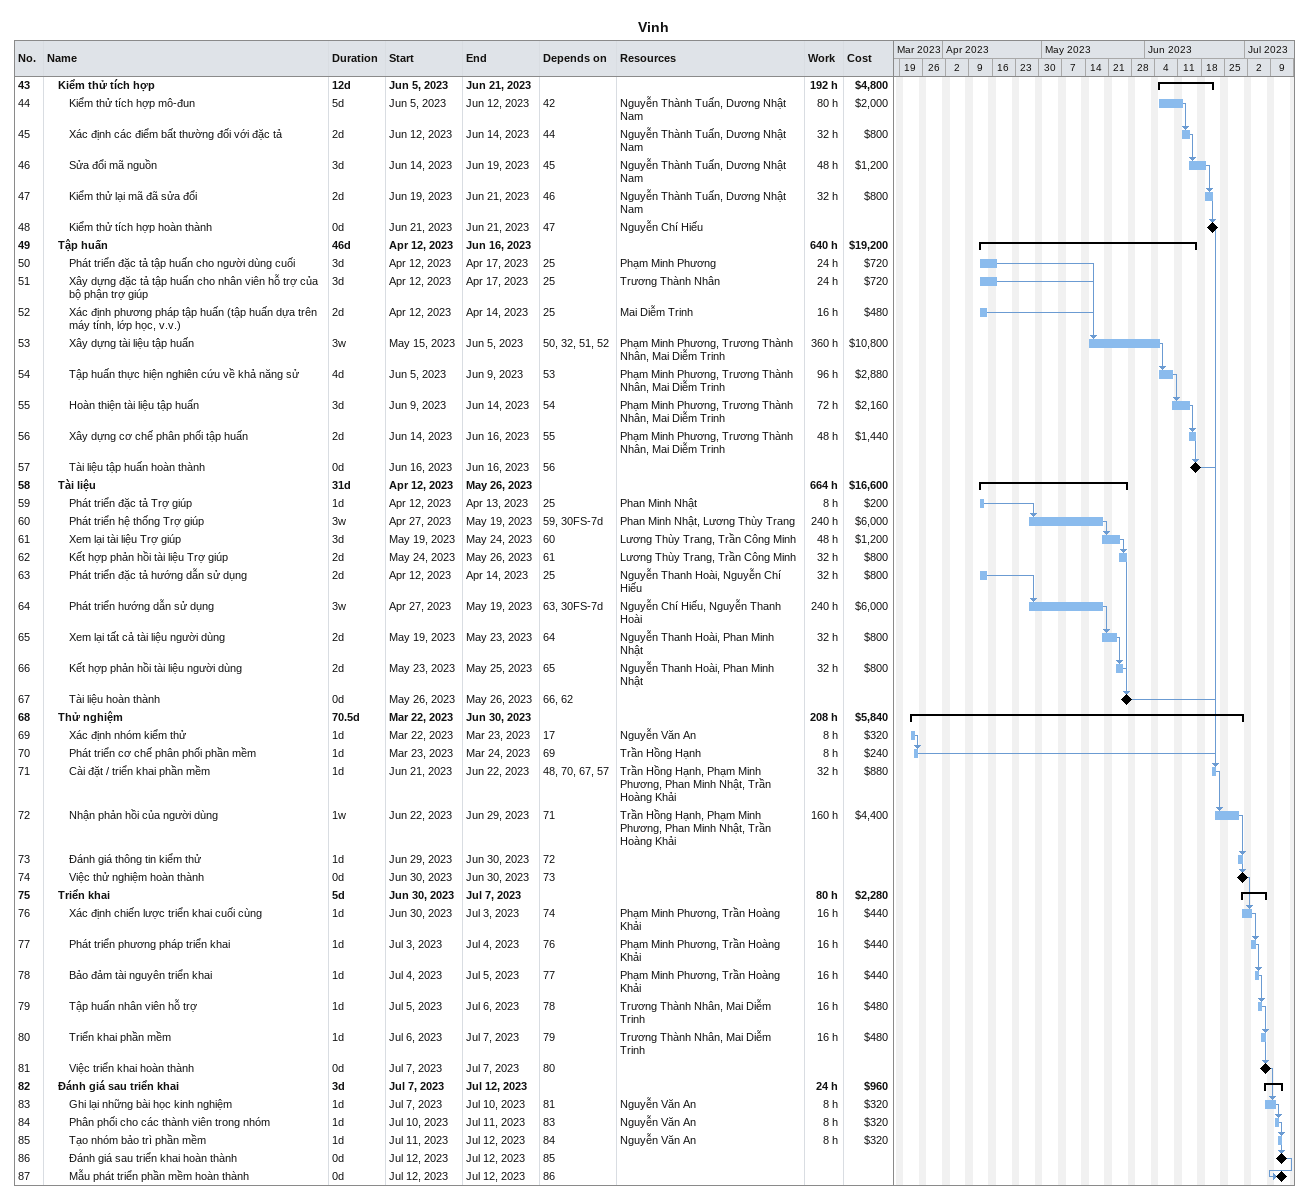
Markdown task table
Vinh

| ID | Level | Task | Duration | Start | Finish | Predecessors | Resources | Work (h) | Cost ($) |
|---|---|---|---|---|---|---|---|---|---|
| 43 | 2 | **Kiểm thử tích hợp** | 12d | 2023-06-05 | 2023-06-21 |  |  | 192 | 4800 |
| 44 | 3 | Kiểm thử tích hợp mô-đun | 5d | 2023-06-05 | 2023-06-12 | 42 | Nguyễn Thành Tuấn, Dương Nhật Nam | 80 | 2000 |
| 45 | 3 | Xác định các điểm bất thường đối với đặc tả | 2d | 2023-06-12 | 2023-06-14 | 44 | Nguyễn Thành Tuấn, Dương Nhật Nam | 32 | 800 |
| 46 | 3 | Sửa đổi mã nguồn | 3d | 2023-06-14 | 2023-06-19 | 45 | Nguyễn Thành Tuấn, Dương Nhật Nam | 48 | 1200 |
| 47 | 3 | Kiểm thử lại mã đã sửa đổi | 2d | 2023-06-19 | 2023-06-21 | 46 | Nguyễn Thành Tuấn, Dương Nhật Nam | 32 | 800 |
| 48 | 3 | Kiểm thử tích hợp hoàn thành | 0d | 2023-06-21 | 2023-06-21 | 47 | Nguyễn Chí Hiếu |  |  |
| 49 | 2 | **Tập huấn** | 46d | 2023-04-12 | 2023-06-16 |  |  | 640 | 19200 |
| 50 | 3 | Phát triển đặc tả tập huấn cho người dùng cuối | 3d | 2023-04-12 | 2023-04-17 | 25 | Phạm Minh Phương | 24 | 720 |
| 51 | 3 | Xây dựng đặc tả tập huấn cho nhân viên hỗ trợ của bộ phận trợ giúp | 3d | 2023-04-12 | 2023-04-17 | 25 | Trương Thành Nhân | 24 | 720 |
| 52 | 3 | Xác định phương pháp tập huấn (tập huấn dựa trên máy tính, lớp học, v.v.) | 2d | 2023-04-12 | 2023-04-14 | 25 | Mai Diễm Trinh | 16 | 480 |
| 53 | 3 | Xây dựng tài liệu tập huấn | 3w | 2023-05-15 | 2023-06-05 | 50, 32, 51, 52 | Phạm Minh Phương, Trương Thành Nhân, Mai Diễm Trinh | 360 | 10800 |
| 54 | 3 | Tập huấn thực hiện nghiên cứu về khả năng sử | 4d | 2023-06-05 | 2023-06-09 | 53 | Phạm Minh Phương, Trương Thành Nhân, Mai Diễm Trinh | 96 | 2880 |
| 55 | 3 | Hoàn thiện tài liệu tập huấn | 3d | 2023-06-09 | 2023-06-14 | 54 | Phạm Minh Phương, Trương Thành Nhân, Mai Diễm Trinh | 72 | 2160 |
| 56 | 3 | Xây dựng cơ chế phân phối tập huấn | 2d | 2023-06-14 | 2023-06-16 | 55 | Phạm Minh Phương, Trương Thành Nhân, Mai Diễm Trinh | 48 | 1440 |
| 57 | 3 | Tài liệu tập huấn hoàn thành | 0d | 2023-06-16 | 2023-06-16 | 56 |  |  |  |
| 58 | 2 | **Tài liệu** | 31d | 2023-04-12 | 2023-05-26 |  |  | 664 | 16600 |
| 59 | 3 | Phát triển đặc tả Trợ giúp | 1d | 2023-04-12 | 2023-04-13 | 25 | Phan Minh Nhật | 8 | 200 |
| 60 | 3 | Phát triển hệ thống Trợ giúp | 3w | 2023-04-27 | 2023-05-19 | 59, 30FS-7d | Phan Minh Nhật, Lương Thùy Trang | 240 | 6000 |
| 61 | 3 | Xem lại tài liệu Trợ giúp | 3d | 2023-05-19 | 2023-05-24 | 60 | Lương Thùy Trang, Trần Công Minh | 48 | 1200 |
| 62 | 3 | Kết hợp phản hồi tài liệu Trợ giúp | 2d | 2023-05-24 | 2023-05-26 | 61 | Lương Thùy Trang, Trần Công Minh | 32 | 800 |
| 63 | 3 | Phát triển đặc tả hướng dẫn sử dụng | 2d | 2023-04-12 | 2023-04-14 | 25 | Nguyễn Thanh Hoài, Nguyễn Chí Hiếu | 32 | 800 |
| 64 | 3 | Phát triển hướng dẫn sử dụng | 3w | 2023-04-27 | 2023-05-19 | 63, 30FS-7d | Nguyễn Chí Hiếu, Nguyễn Thanh Hoài | 240 | 6000 |
| 65 | 3 | Xem lại tất cả tài liệu người dùng | 2d | 2023-05-19 | 2023-05-23 | 64 | Nguyễn Thanh Hoài, Phan Minh Nhật | 32 | 800 |
| 66 | 3 | Kết hợp phản hồi tài liệu người dùng | 2d | 2023-05-23 | 2023-05-25 | 65 | Nguyễn Thanh Hoài, Phan Minh Nhật | 32 | 800 |
| 67 | 3 | Tài liệu hoàn thành | 0d | 2023-05-26 | 2023-05-26 | 66, 62 |  |  |  |
| 68 | 2 | **Thử nghiệm** | 70.5d | 2023-03-22 | 2023-06-30 |  |  | 208 | 5840 |
| 69 | 3 | Xác định nhóm kiểm thử | 1d | 2023-03-22 | 2023-03-23 | 17 | Nguyễn Văn An | 8 | 320 |
| 70 | 3 | Phát triển cơ chế phân phối phần mềm | 1d | 2023-03-23 | 2023-03-24 | 69 | Trần Hồng Hạnh | 8 | 240 |
| 71 | 3 | Cài đặt / triển khai phần mềm | 1d | 2023-06-21 | 2023-06-22 | 48, 70, 67, 57 | Trần Hồng Hạnh, Phạm Minh Phương, Phan Minh Nhật, Trần Hoàng Khải | 32 | 880 |
| 72 | 3 | Nhận phản hồi của người dùng | 1w | 2023-06-22 | 2023-06-29 | 71 | Trần Hồng Hạnh, Phạm Minh Phương, Phan Minh Nhật, Trần Hoàng Khải | 160 | 4400 |
| 73 | 3 | Đánh giá thông tin kiểm thử | 1d | 2023-06-29 | 2023-06-30 | 72 |  |  |  |
| 74 | 3 | Việc thử nghiệm hoàn thành | 0d | 2023-06-30 | 2023-06-30 | 73 |  |  |  |
| 75 | 2 | **Triển khai** | 5d | 2023-06-30 | 2023-07-07 |  |  | 80 | 2280 |
| 76 | 3 | Xác định chiến lược triển khai cuối cùng | 1d | 2023-06-30 | 2023-07-03 | 74 | Phạm Minh Phương, Trần Hoàng Khải | 16 | 440 |
| 77 | 3 | Phát triển phương pháp triển khai | 1d | 2023-07-03 | 2023-07-04 | 76 | Phạm Minh Phương, Trần Hoàng Khải | 16 | 440 |
| 78 | 3 | Bảo đảm tài nguyên triển khai | 1d | 2023-07-04 | 2023-07-05 | 77 | Phạm Minh Phương, Trần Hoàng Khải | 16 | 440 |
| 79 | 3 | Tập huấn nhân viên hỗ trợ | 1d | 2023-07-05 | 2023-07-06 | 78 | Trương Thành Nhân, Mai Diễm Trinh | 16 | 480 |
| 80 | 3 | Triển khai phần mềm | 1d | 2023-07-06 | 2023-07-07 | 79 | Trương Thành Nhân, Mai Diễm Trinh | 16 | 480 |
| 81 | 3 | Việc triển khai hoàn thành | 0d | 2023-07-07 | 2023-07-07 | 80 |  |  |  |
| 82 | 2 | **Đánh giá sau triển khai** | 3d | 2023-07-07 | 2023-07-12 |  |  | 24 | 960 |
| 83 | 3 | Ghi lại những bài học kinh nghiệm | 1d | 2023-07-07 | 2023-07-10 | 81 | Nguyễn Văn An | 8 | 320 |
| 84 | 3 | Phân phối cho các thành viên trong nhóm | 1d | 2023-07-10 | 2023-07-11 | 83 | Nguyễn Văn An | 8 | 320 |
| 85 | 3 | Tạo nhóm bảo trì phần mềm | 1d | 2023-07-11 | 2023-07-12 | 84 | Nguyễn Văn An | 8 | 320 |
| 86 | 3 | Đánh giá sau triển khai hoàn thành | 0d | 2023-07-12 | 2023-07-12 | 85 |  |  |  |
| 87 | 3 | Mẫu phát triển phần mềm hoàn thành | 0d | 2023-07-12 | 2023-07-12 | 86 |  |  |  |
